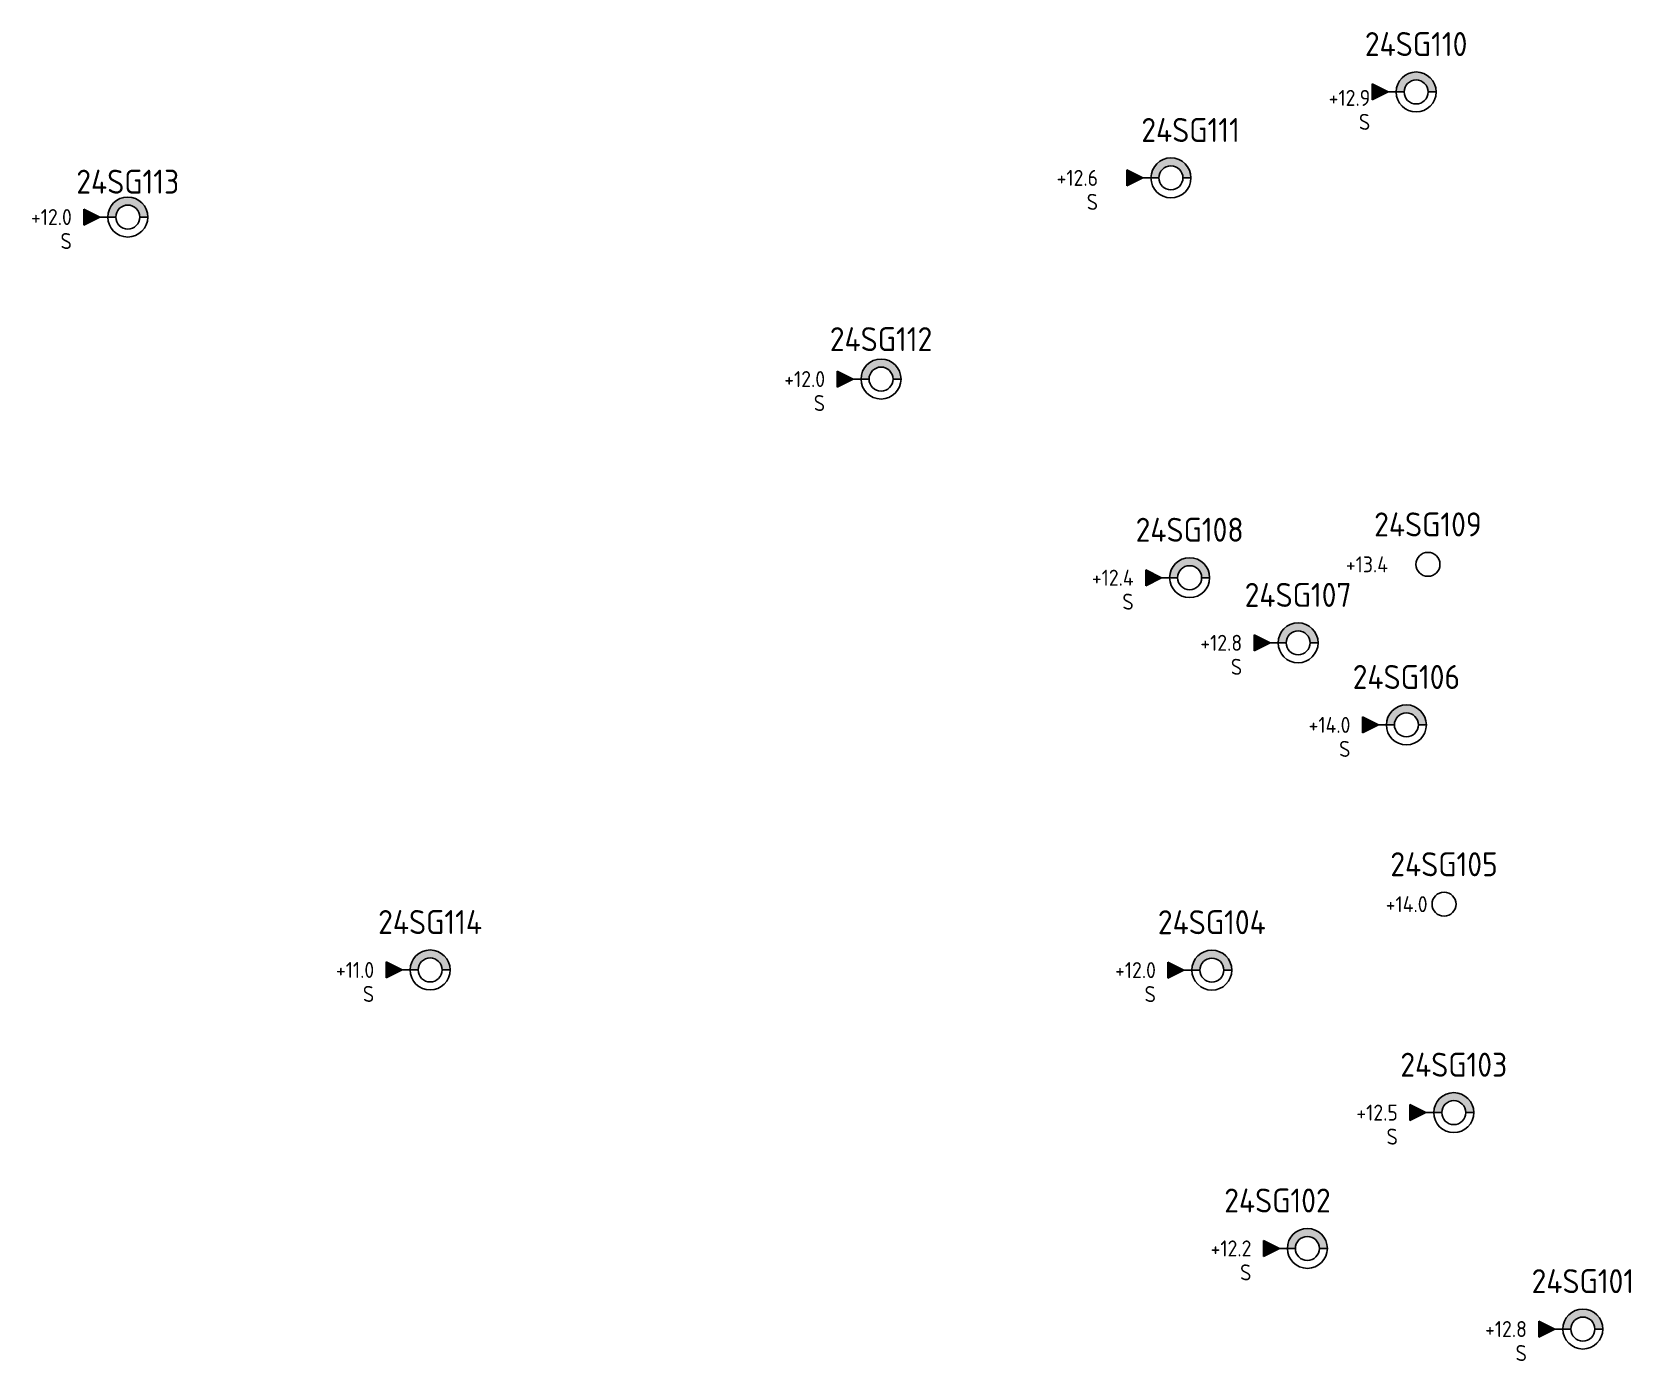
# Model space of a CAD drawing. Header units: metres. Extents: x 154555 to 155955, y 6591546 to 6591938.
# Drawn here: x 154554.6 to 154754.7, y 6591771.9 to 6591938.2 of the extents above; entities outside this region: 1.
import ezdxf
from ezdxf.enums import TextEntityAlignment as Align

# ---------------------------------------------------------------- set-up
doc = ezdxf.new("R2010")
doc.units = ezdxf.units.M
for name, color, linetype in [('NORRPIL', 7, 'Continuous'), ('PL_ID', 7, 'Continuous'), ('PL_SP', 7, 'Continuous')]:
    doc.layers.add(name, color=color, linetype=linetype)
doc.styles.add('ISO', font='iso')

# ---------------------------------------------------------------- blocks, each defined once
blk = doc.blocks.new('PL_ID')
at = {"color": 3}
blk.add_circle((0, 0), 0.15, dxfattribs=at)
blk.add_attdef('BID', text='', height=0.3, dxfattribs=at).set_placement((-0.004, 0.552), align=Align.MIDDLE)
blk = doc.blocks.new('PL_PROV')
at = {"linetype": 'Continuous'}
h = blk.add_hatch(color=3, dxfattribs=at)
h.dxf.hatch_style = 1
h.paths.add_polyline_path([(0.15, 0), (0.25, 0, 1), (-0.25, 0), (-0.15, 0, -1)])
at = {"color": 3, "linetype": 'Continuous'}
for p, q in [((-0.25, 0), (-0.15, 0)), ((-0.25, 0), (-0.15, 0)), ((0.15, 0), (0.25, 0)), ((0.15, 0), (0.25, 0))]:
    blk.add_line(p, q, dxfattribs=at)
blk.add_circle((0, 0), 0.25, dxfattribs=at)
blk = doc.blocks.new('PL_LAB')
at = {"linetype": 'Continuous'}
h = blk.add_hatch(color=3, dxfattribs=at)
h.dxf.hatch_style = 1
h.paths.add_polyline_path([(-0.55, 0.1), (-0.55, -0.1), (-0.35, 0)])
at = {"color": 3}
for p, q in [((-0.35, 0), (-0.55, 0.1)), ((-0.55, 0.1), (-0.55, -0.1)), ((-0.55, -0.1), (-0.35, 0)), ((-0.15, 0), (-0.35, 0))]:
    blk.add_line(p, q, dxfattribs=at)
blk = doc.blocks.new('NORRPIL')
at = {"color": 1, "linetype": 'Continuous'}
for p, q in [((-0.4, 1.2), (0, 2.4)), ((0.4, 1.2), (0, 2.4)), ((0.134, 2.283), (0, 2.4)), ((0.534, 1.083), (0.134, 2.283)), ((-0.4, 1.2), (-0.2, 1.2)), ((-0.266, 1.083), (-0.4, 1.2)), ((-0.266, 1.083), (-0.2, 1.083)), ((-0.2, 0), (-0.2, 1.2)), ((0.2, 0), (0.2, 1.2)), ((0.2, 1.2), (0.4, 1.2)), ((0.334, -0.117), (0.334, 1.083)), ((0.334, 1.083), (0.534, 1.083)), ((-0.2, 0), (0.2, 0)), ((-0.066, -0.117), (-0.2, 0)), ((-0.066, -0.117), (0.334, -0.117))]:
    blk.add_line(p, q, dxfattribs=at)
blk.add_lwpolyline([(0, -0.46), (0, 2.916)], dxfattribs=at)
for points in [[(0.534, 1.083), (0.134, 2.283), (0.4, 1.2), (0, 2.4)], [(-0.2, 1.083), (-0.2, 1.2), (-0.266, 1.083), (-0.4, 1.2)], [(0.334, -0.117), (0.334, 1.083), (0.2, 0), (0.2, 1.2)], [(0.534, 1.083), (0.4, 1.2), (0.334, 1.083), (0.2, 1.2)], [(0.334, -0.117), (0.2, 0), (-0.066, -0.117), (-0.2, 0)]]:
    blk.add_solid(points, dxfattribs=at)

msp = doc.modelspace()

# ---------------------------------------------------------------- block references
at = {"layer": 'NORRPIL', "xscale": 10, "yscale": 10, "zscale": 10}
msp.add_blockref('NORRPIL', (155949.92, 6591737.29), dxfattribs=at)
at = {"layer": 'PL_ID'}
ref = msp.add_blockref('PL_ID', (154727.77, 6591930.67), dxfattribs=dict(at, xscale=10, yscale=10, zscale=10))
ref.add_attrib('BID', '24SG110', dxfattribs={"color": 3, "height": 3, "style": 'ISO'}).set_placement((154727.77, 6591936.67), align=Align.MIDDLE)
at = {"layer": 'PL_ID', "xscale": 10, "yscale": 10, "zscale": 10}
for name, p in [('PL_PROV', (154727.77, 6591930.67)), ('PL_LAB', (154727.77, 6591930.67)), ('PL_PROV', (154697.09, 6591919.92)), ('PL_LAB', (154697.09, 6591919.92)), ('PL_PROV', (154566.57, 6591915.02)), ('PL_LAB', (154566.57, 6591915.02)), ('PL_PROV', (154660.82, 6591894.75)), ('PL_LAB', (154660.82, 6591894.75)), ('PL_PROV', (154699.43, 6591869.9)), ('PL_LAB', (154699.43, 6591869.9)), ('PL_LAB', (154713, 6591861.75)), ('PL_PROV', (154713, 6591861.75)), ('PL_LAB', (154726.55, 6591851.48)), ('PL_PROV', (154726.55, 6591851.48)), ('PL_PROV', (154604.4, 6591820.82)), ('PL_PROV', (154702.21, 6591820.8)), ('PL_LAB', (154604.4, 6591820.82)), ('PL_LAB', (154702.21, 6591820.8)), ('PL_PROV', (154732.48, 6591802.97)), ('PL_LAB', (154732.48, 6591802.97)), ('PL_PROV', (154714.16, 6591785.98)), ('PL_LAB', (154714.16, 6591785.98)), ('PL_PROV', (154748.63, 6591775.89)), ('PL_LAB', (154748.63, 6591775.89))]:
    msp.add_blockref(name, p, dxfattribs=at)
at = {"layer": 'PL_ID'}
ref = msp.add_blockref('PL_ID', (154697.09, 6591919.92), dxfattribs=dict(at, xscale=10, yscale=10, zscale=10))
ref.add_attrib('BID', '24SG111', dxfattribs={"color": 3, "height": 3, "style": 'ISO'}).set_placement((154699.55, 6591925.92), align=Align.MIDDLE)
ref = msp.add_blockref('PL_ID', (154566.57, 6591915.02), dxfattribs=dict(at, xscale=10, yscale=10, zscale=10))
ref.add_attrib('BID', '24SG113', dxfattribs={"color": 3, "height": 3, "style": 'ISO'}).set_placement((154566.57, 6591919.45), align=Align.MIDDLE)
ref = msp.add_blockref('PL_ID', (154660.82, 6591894.75), dxfattribs=dict(at, xscale=10, yscale=10, zscale=10))
ref.add_attrib('BID', '24SG112', dxfattribs={"color": 3, "height": 3, "style": 'ISO'}).set_placement((154660.82, 6591899.75), align=Align.MIDDLE)
ref = msp.add_blockref('PL_ID', (154699.43, 6591869.9), dxfattribs=dict(at, xscale=10, yscale=10, zscale=10))
ref.add_attrib('BID', '24SG108', dxfattribs={"color": 3, "height": 3, "style": 'ISO'}).set_placement((154699.43, 6591875.9), align=Align.MIDDLE)
ref = msp.add_blockref('PL_ID', (154729.25, 6591871.57), dxfattribs=dict(at, xscale=10, yscale=10, zscale=10))
ref.add_attrib('BID', '24SG109', dxfattribs={"color": 3, "height": 3, "style": 'ISO'}).set_placement((154729.25, 6591876.57), align=Align.MIDDLE)
ref = msp.add_blockref('PL_ID', (154713, 6591861.75), dxfattribs=dict(at, xscale=10, yscale=10, zscale=10))
ref.add_attrib('BID', '24SG107', dxfattribs={"color": 3, "height": 3, "style": 'ISO'}).set_placement((154713, 6591867.75), align=Align.MIDDLE)
ref = msp.add_blockref('PL_ID', (154726.55, 6591851.48), dxfattribs=dict(at, xscale=10, yscale=10, zscale=10))
ref.add_attrib('BID', '24SG106', dxfattribs={"color": 3, "height": 3, "style": 'ISO'}).set_placement((154726.55, 6591857.48), align=Align.MIDDLE)
ref = msp.add_blockref('PL_ID', (154731.26, 6591829.05), dxfattribs=dict(at, xscale=10, yscale=10, zscale=10))
ref.add_attrib('BID', '24SG105', dxfattribs={"color": 3, "height": 3, "style": 'ISO'}).set_placement((154731.26, 6591834.05), align=Align.MIDDLE)
ref = msp.add_blockref('PL_ID', (154604.4, 6591820.82), dxfattribs=dict(at, xscale=10, yscale=10, zscale=10))
ref.add_attrib('BID', '24SG114', dxfattribs={"color": 3, "height": 3, "style": 'ISO'}).set_placement((154604.4, 6591826.82), align=Align.MIDDLE)
ref = msp.add_blockref('PL_ID', (154702.21, 6591820.8), dxfattribs=dict(at, xscale=10, yscale=10, zscale=10))
ref.add_attrib('BID', '24SG104', dxfattribs={"color": 3, "height": 3, "style": 'ISO'}).set_placement((154702.21, 6591826.8), align=Align.MIDDLE)
ref = msp.add_blockref('PL_ID', (154732.48, 6591802.97), dxfattribs=dict(at, xscale=10, yscale=10, zscale=10))
ref.add_attrib('BID', '24SG103', dxfattribs={"color": 3, "height": 3, "style": 'ISO'}).set_placement((154732.48, 6591808.97), align=Align.MIDDLE)
ref = msp.add_blockref('PL_ID', (154714.16, 6591785.98), dxfattribs=dict(at, xscale=10, yscale=10, zscale=10))
ref.add_attrib('BID', '24SG102', dxfattribs={"color": 3, "height": 3, "style": 'ISO'}).set_placement((154710.42, 6591791.98), align=Align.MIDDLE)
ref = msp.add_blockref('PL_ID', (154748.63, 6591775.89), dxfattribs=dict(at, xscale=10, yscale=10, zscale=10))
ref.add_attrib('BID', '24SG101', dxfattribs={"color": 3, "height": 3, "style": 'ISO'}).set_placement((154748.63, 6591781.89), align=Align.MIDDLE)

# ---------------------------------------------------------------- texts
at = {"layer": 'PL_ID', "color": 1, "style": 'ISO'}
for p in [(154722.03, 6591925.93), (154687.97, 6591915.92), (154559.57, 6591911.02), (154653.82, 6591890.75), (154692.43, 6591865.9), (154706, 6591857.75), (154719.55, 6591847.48), (154597.4, 6591816.82), (154695.21, 6591816.8), (154725.48, 6591798.97), (154707.16, 6591781.98), (154741.63, 6591771.89)]:
    msp.add_text('S', height=2, dxfattribs=at).set_placement(p, align=Align.RIGHT)
at = {"layer": 'PL_SP', "color": 1, "style": 'ISO'}
for s, p in [('+12.9', (154722.03, 6591928.93)), ('+12.6', (154687.97, 6591918.92)), ('+12.0', (154559.57, 6591914.02)), ('+12.0', (154653.82, 6591893.75)), ('+13.4', (154724.25, 6591870.57)), ('+12.4', (154692.43, 6591868.9)), ('+12.8', (154706, 6591860.75)), ('+14.0', (154719.55, 6591850.48)), ('+14.0', (154729.2, 6591828.05)), ('+11.0', (154597.4, 6591819.82)), ('+12.0', (154695.21, 6591819.8)), ('+12.5', (154725.48, 6591801.97)), ('+12.2', (154707.16, 6591784.98)), ('+12.8', (154741.63, 6591774.89))]:
    msp.add_text(s, height=2, dxfattribs=at).set_placement(p, align=Align.RIGHT)

doc.saveas('drawing.dxf')
